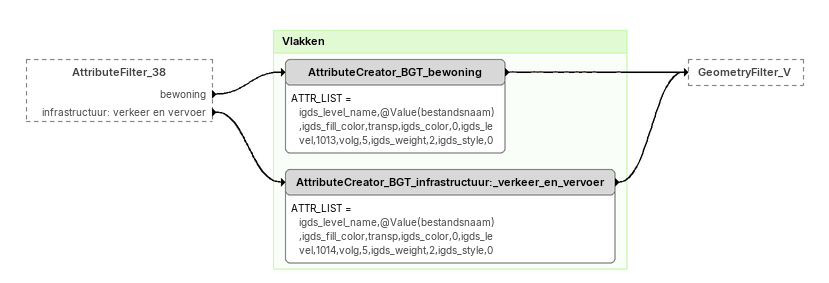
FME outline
AttributeFilter_38 [outside]
    bewoning -> AttributeCreator_BGT_bewoning
    infrastructuur: verkeer en vervoer -> AttributeCreator_BGT_infrastructuur:_verkeer_en_vervoer

Bookmark: Vlakken
AttributeCreator_BGT_bewoning
    ATTR_LIST = igds_level_name,@Value(bestandsnaam),igds_fill_color,transp,igds_color,0,igds_level,1013,volg,5,igds_weight,2,igds_style,0
    -> GeometryFilter_V
AttributeCreator_BGT_infrastructuur:_verkeer_en_vervoer
    ATTR_LIST = igds_level_name,@Value(bestandsnaam),igds_fill_color,transp,igds_color,0,igds_level,1014,volg,5,igds_weight,2,igds_style,0
    -> GeometryFilter_V
